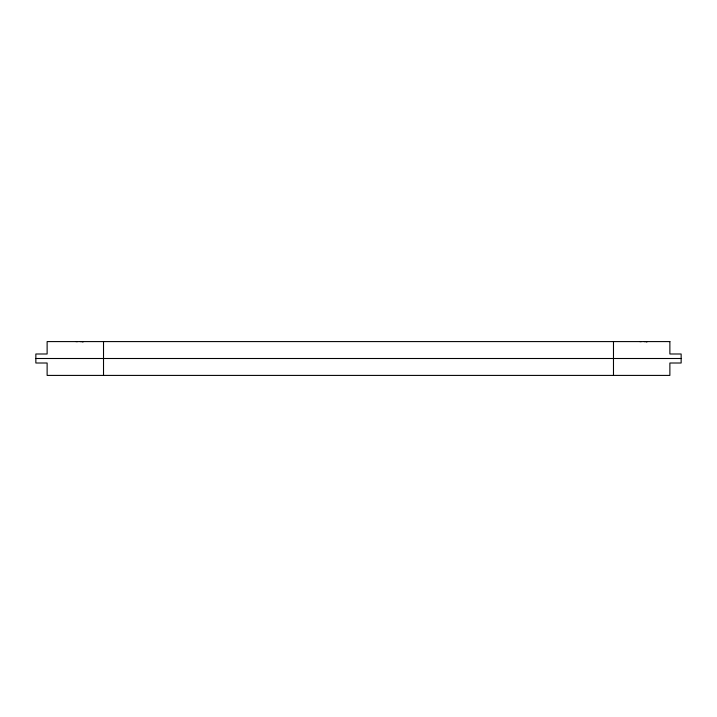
<?xml version="1.0" encoding="UTF-8"?>
<svg xmlns="http://www.w3.org/2000/svg" width="717" height="717" viewBox="0 0 717 717"><rect width="100%" height="100%" fill="white"/><g stroke="black" fill="none" stroke-linecap="round" stroke-linejoin="round"><path stroke-width="1.08" d="M82.805 341.65L83.539 341.588L82.428 341.677M646.662 341.65L647.397 341.588L646.286 341.677M35.85 358.5L681.15 358.5M639.752 341.588L641.249 341.659M75.894 341.588L77.382 341.659M644.242 341.588L645.434 341.65M80.385 341.588L81.577 341.65M646.035 341.588L646.555 341.713M82.177 341.588L82.697 341.713M613.483 341.588L613.483 375.412M103.517 341.588L103.517 375.412M669.875 341.588L47.125 341.588L47.125 353.992L35.85 353.992L35.85 363.008L47.125 363.008L47.125 375.412L669.875 375.412L669.875 363.008L681.15 363.008L681.15 353.992L669.875 353.992L669.875 341.588"/></g></svg>
